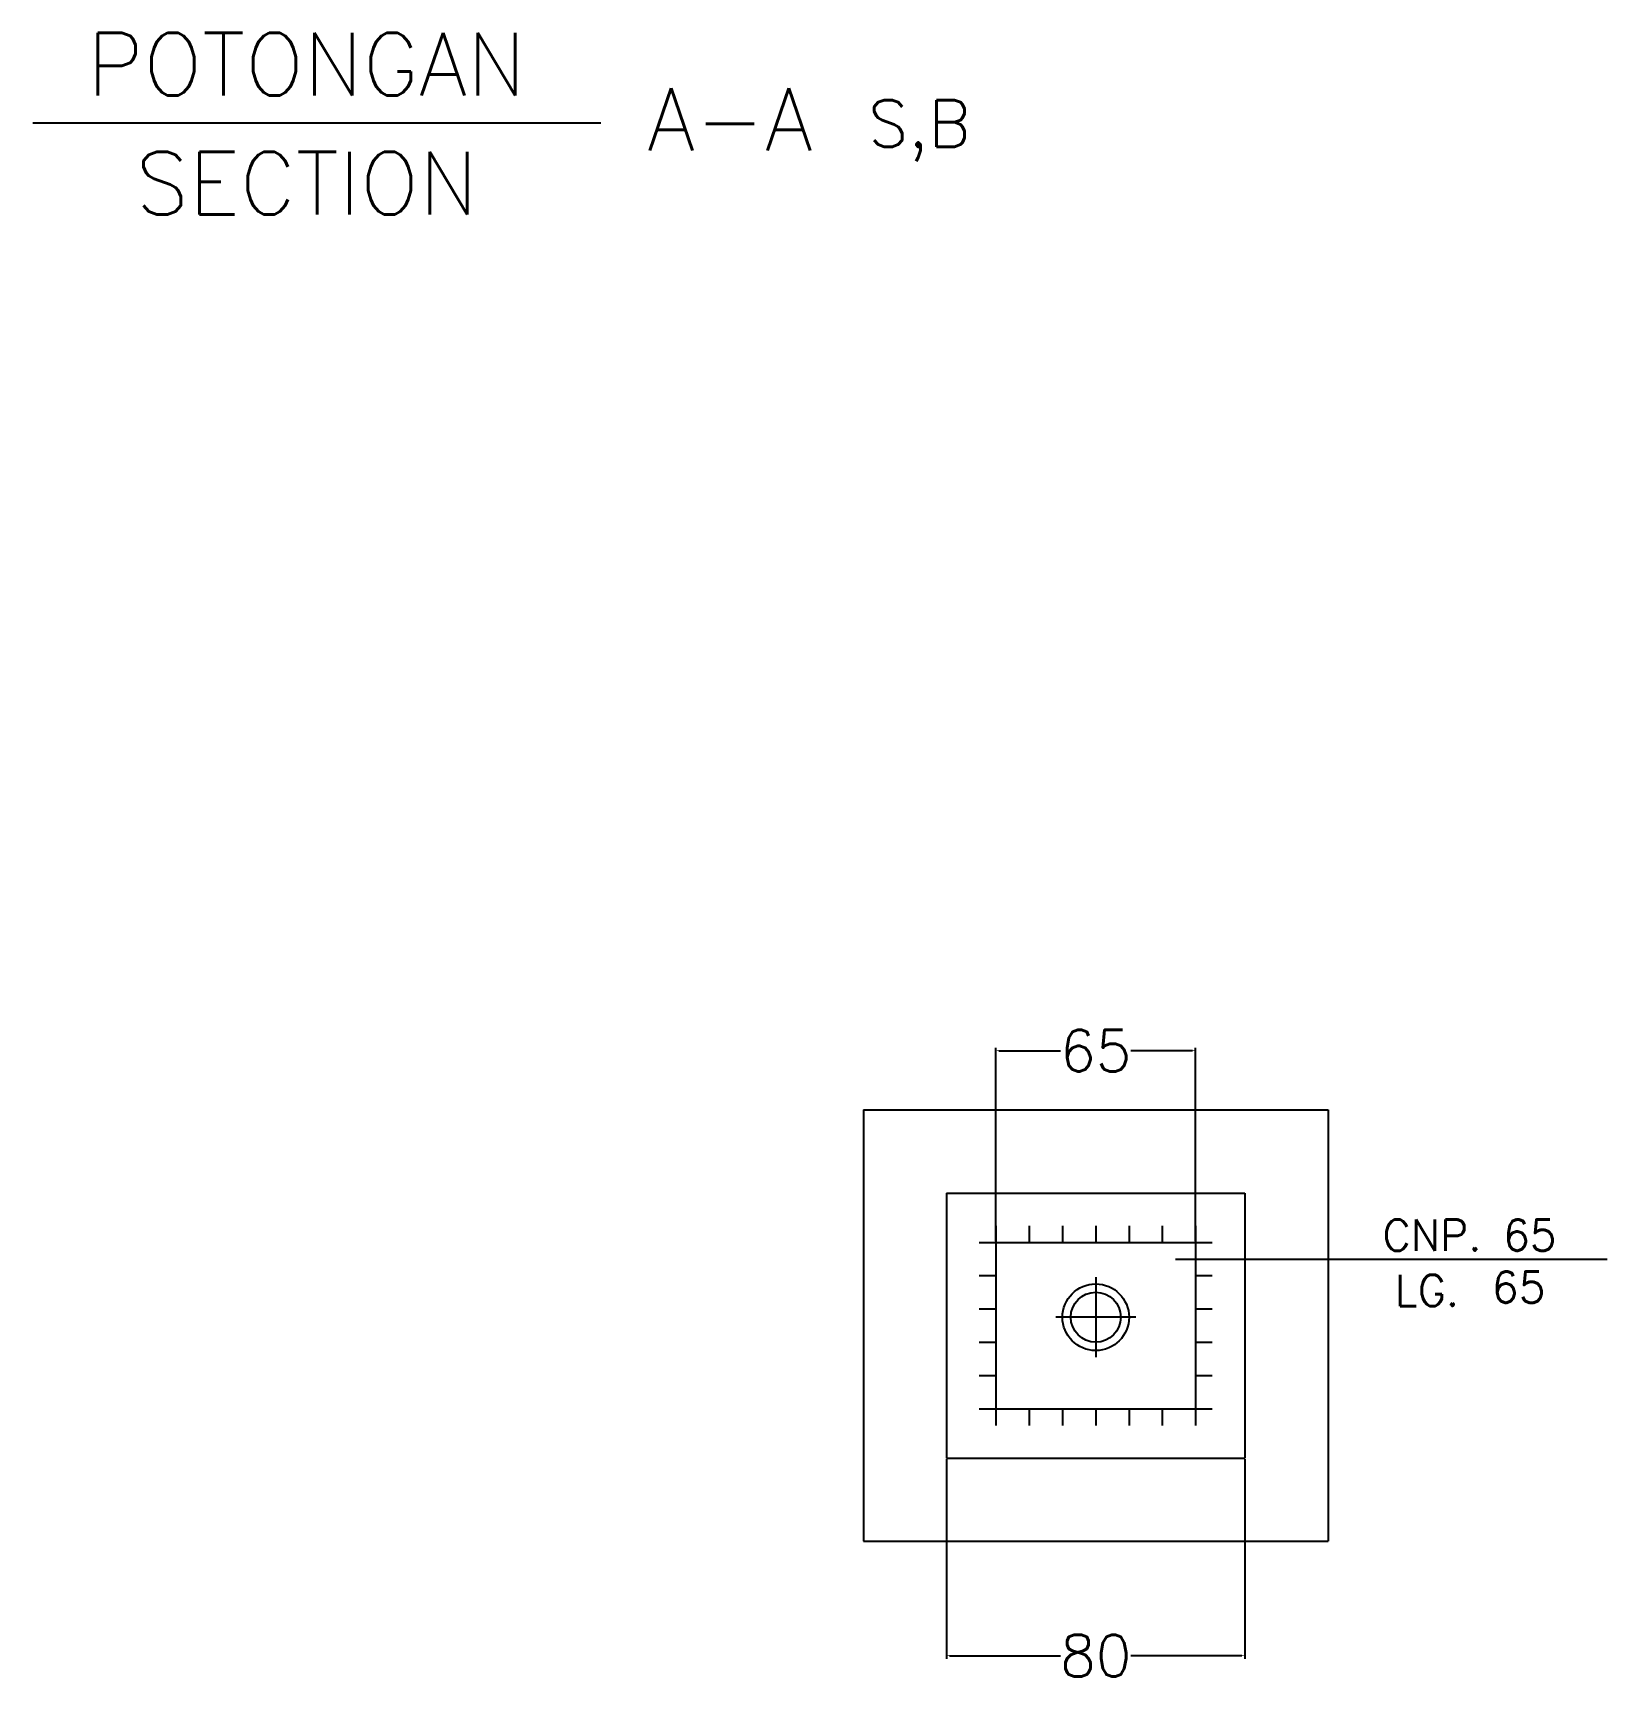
# Model space of a CAD drawing. Header units: metres. Extents: x 444 to 3227, y -3167 to -392.
# Drawn here: x 1388.3 to 1482.9, y -2891.4 to -2792.3 of the extents above; entities that cross this region are included whole.
import ezdxf
from ezdxf.enums import TextEntityAlignment as Align

# ---------------------------------------------------------------- set-up
doc = ezdxf.new("R2010")
doc.units = ezdxf.units.M
doc.layers.get('DEFPOINTS').update_dxf_attribs({"linetype": 'CONTINUOUS'})
for name, color, linetype in [('BANGUNAN', 7, 'CONTINUOUS'), ('DIMENSI', 7, 'CONTINUOUS'), ('TEX', 7, 'CONTINUOUS')]:
    doc.layers.add(name, color=color, linetype=linetype)
doc.styles.get("Standard").update_dxf_attribs({"font": 'Simplex.shx', "height": 2.5})
doc.dimstyles.get("Standard").update_dxf_attribs({"dimtxt": 0.18, "dimasz": 0.18, "dimexe": 0.18, "dimexo": 0.0625, "dimgap": 0.09, "dimtad": 0, "dimtih": 1, "dimtoh": 1, "dimdec": 4, "dimzin": 0, "dimdsep": 46, "dimtxsty": 'Standard', "dimcen": 0.09, "dimadec": 0, "dimazin": 0, "dimtfac": 1, "dimtdec": 4, "dimtofl": 0, "dimtmove": 0, "dimatfit": 3, "dimfxl": 1, "dimtolj": 1, "dimtzin": 0, "dimarcsym": 0})

# ---------------------------------------------------------------- blocks, each defined once
blk = doc.blocks.new('*D355')
at = {"layer": 'DEFPOINTS', "color": 0}
for p in [(1458.155, -2853.465), (1446.155, -2864.977), (1458.155, -2864.977)]:
    blk.add_point(p, dxfattribs=at)
at = {"layer": 'DIMENSI', "color": 0, "lineweight": -2}
for p, q in [((1446.155, -2864.914), (1446.155, -2853.285)), ((1458.155, -2864.914), (1458.155, -2853.285)), ((1446.335, -2853.465), (1450.041, -2853.465)), ((1457.975, -2853.465), (1454.269, -2853.465))]:
    blk.add_line(p, q, dxfattribs=at)
at = {"layer": 'DIMENSI', "color": 0}
for points in [[(1446.335, -2853.435), (1446.335, -2853.495), (1446.155, -2853.465)], [(1457.975, -2853.435), (1457.975, -2853.495), (1458.155, -2853.465)]]:
    blk.add_solid(points, dxfattribs=at)
at = {"layer": 'DIMENSI', "color": 0, "insert": (1452.155, -2853.465), "char_height": 2.5, "attachment_point": 5}
blk.add_mtext('\\A1;65', dxfattribs=at)
blk = doc.blocks.new('*D356')
at = {"layer": 'DEFPOINTS', "color": 0}
for p in [(1443.202, -2877.93), (1461.108, -2877.93), (1461.108, -2889.804)]:
    blk.add_point(p, dxfattribs=at)
at = {"layer": 'DIMENSI', "color": 0, "lineweight": -2}
for p, q in [((1443.202, -2877.992), (1443.202, -2889.984)), ((1461.108, -2877.992), (1461.108, -2889.984)), ((1443.382, -2889.804), (1450.041, -2889.804)), ((1460.928, -2889.804), (1454.269, -2889.804))]:
    blk.add_line(p, q, dxfattribs=at)
at = {"layer": 'DIMENSI', "color": 0}
for points in [[(1443.382, -2889.774), (1443.382, -2889.834), (1443.202, -2889.804)], [(1460.928, -2889.774), (1460.928, -2889.834), (1461.108, -2889.804)]]:
    blk.add_solid(points, dxfattribs=at)
at = {"layer": 'DIMENSI', "color": 0, "insert": (1452.155, -2889.804), "char_height": 2.5, "attachment_point": 5}
blk.add_mtext('\\A1;80', dxfattribs=at)

msp = doc.modelspace()

# ---------------------------------------------------------------- linework, layer by layer
at = {"layer": 'BANGUNAN', "color": 2, "linetype": 'ByBlock'}
for p, q in [((1438.20206, -2857.0235), (1438.20206, -2882.9299)), ((1438.20206, -2857.0235), (1466.10846, -2857.0235)), ((1466.10846, -2857.0235), (1466.10846, -2882.9299)), ((1443.20206, -2862.0235), (1443.20206, -2877.9299)), ((1443.20206, -2862.0235), (1461.10846, -2862.0235)), ((1461.10846, -2862.0235), (1461.10846, -2877.9299)), ((1446.15526, -2863.9767), (1446.15526, -2875.9767)), ((1448.15526, -2863.9767), (1448.15526, -2864.9767)), ((1450.15526, -2863.9767), (1450.15526, -2864.9767)), ((1452.15526, -2863.9767), (1452.15526, -2864.9767)), ((1454.15526, -2863.9767), (1454.15526, -2864.9767)), ((1456.15526, -2863.9767), (1456.15526, -2864.9767)), ((1458.15526, -2863.9767), (1458.15526, -2874.9767)), ((1458.15526, -2863.9767), (1458.15526, -2875.9767)), ((1445.15526, -2864.9767), (1458.15526, -2864.9767)), ((1458.15526, -2864.9767), (1459.15526, -2864.9767)), ((1445.15526, -2866.9767), (1446.15526, -2866.9767)), ((1458.15526, -2866.9767), (1459.15526, -2866.9767)), ((1445.15526, -2868.9767), (1446.15526, -2868.9767)), ((1458.15526, -2868.9767), (1459.15526, -2868.9767)), ((1445.15526, -2870.9767), (1446.15526, -2870.9767)), ((1458.15526, -2870.9767), (1459.15526, -2870.9767)), ((1445.15526, -2872.9767), (1446.15526, -2872.9767)), ((1458.15526, -2872.9767), (1459.15526, -2872.9767)), ((1445.15526, -2874.9767), (1446.15526, -2874.9767)), ((1446.15526, -2874.9767), (1458.15526, -2874.9767)), ((1448.15526, -2874.9767), (1448.15526, -2875.9767)), ((1450.15526, -2874.9767), (1450.15526, -2875.9767)), ((1452.15526, -2874.9767), (1452.15526, -2875.9767)), ((1454.15526, -2874.9767), (1454.15526, -2875.9767)), ((1456.15526, -2874.9767), (1456.15526, -2875.9767)), ((1458.15526, -2874.9767), (1459.15526, -2874.9767)), ((1443.20206, -2877.9299), (1461.10846, -2877.9299)), ((1438.20206, -2882.9299), (1466.10846, -2882.9299))]:
    msp.add_line(p, q, dxfattribs=at)
at = {"layer": 'BANGUNAN', "color": 1}
for p, q in [((1452.15526, -2867.0767), (1452.15526, -2871.8767)), ((1454.55526, -2869.4767), (1449.75526, -2869.4767))]:
    msp.add_line(p, q, dxfattribs=at)
for radius in [2, 1.5]:
    msp.add_circle((1452.15526, -2869.4767), radius, dxfattribs=at)
at = {"layer": 'DIMENSI', "color": 2}
msp.add_line((1388.32039, -2797.73439), (1422.43149, -2797.73439), dxfattribs=at)
at = {"layer": 'TEX', "color": 2}
msp.add_line((1456.94026, -2865.99374), (1482.86678, -2865.99374), dxfattribs=at)

# ---------------------------------------------------------------- texts
at = {"layer": 'DIMENSI', "color": 2, "ltscale": 20000}
msp.add_text('POTONGAN', height=3.75, dxfattribs=at).set_placement((1404.75501, -2796.08556), align=Align.CENTER)
at = {"layer": 'DIMENSI', "color": 2}
for s, height, p in [('A-A', 3.75, (1425.20867, -2799.39376)), ('S,B', 2.8125, (1438.48655, -2799.1743))]:
    msp.add_text(s, height=height, dxfattribs=at).set_placement(p)
msp.add_text('SECTION', height=3.75, dxfattribs=at).set_placement((1404.75501, -2803.23045), align=Align.CENTER)
at = {"layer": 'TEX', "color": 2}
for s, p in [('CNP. 65', (1469.38913, -2865.48174)), ('LG.', (1470.12793, -2868.80262)), ('65', (1475.95383, -2868.60674))]:
    msp.add_text(s, height=1.875, dxfattribs=at).set_placement(p)

# ---------------------------------------------------------------- dimensions: what is measured, and where the dimension line sits
at = {"layer": 'DIMENSI', "color": 2}
for base, p1, p2, text, picture, middle in [((1458.15526, -2853.46488), (1446.15526, -2864.9767), (1458.15526, -2864.9767), '65', '*D355', (1452.15526, -2853.46488)), ((1461.10846, -2889.80414), (1443.20206, -2877.9299), (1461.10846, -2877.9299), '80', '*D356', (1452.15526, -2889.80414))]:
    dim = msp.add_linear_dim(base=base, p1=p1, p2=p2, text=text, dimstyle='Standard', dxfattribs=at)
    dim.commit()
    dim.dimension.update_dxf_attribs({"geometry": picture, "text_midpoint": middle})

doc.saveas('drawing.dxf')
